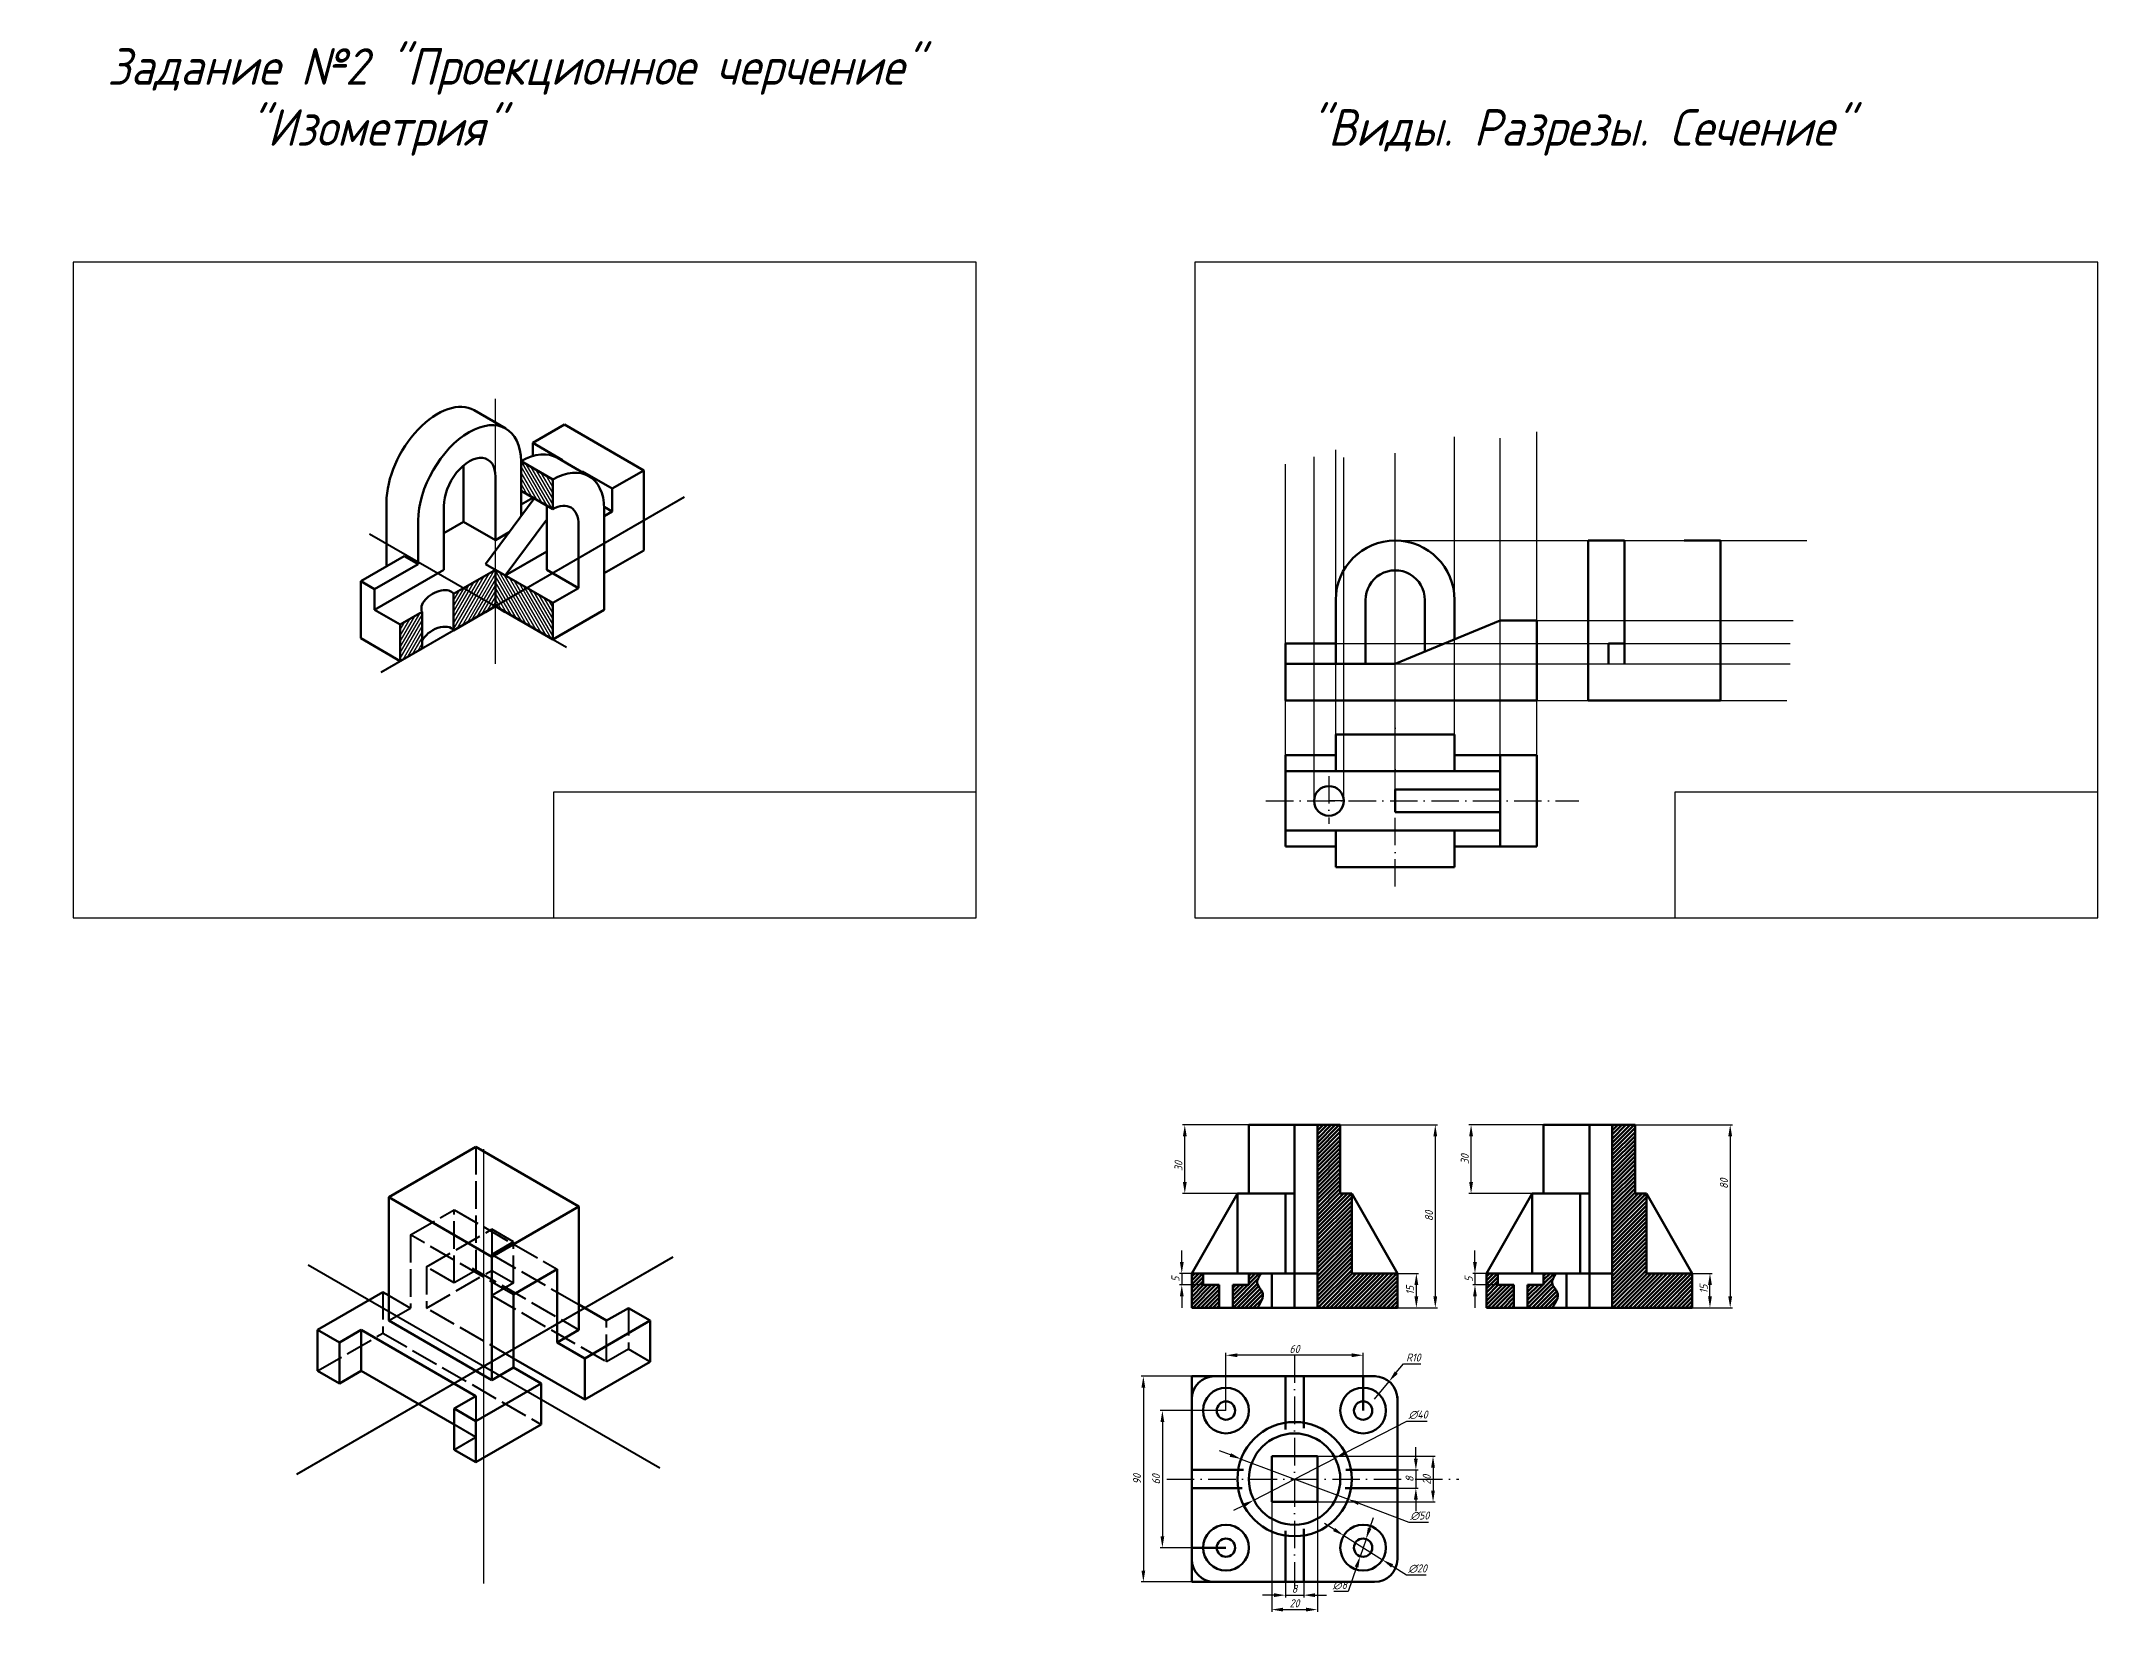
# Model space of a CAD drawing. Header units: millimetres. Extents: x 39 to 2522, y -272 to 427.
# Drawn here: x 1622 to 2522, y -260 to 427 of the extents above; entities that cross this region are included whole.
import ezdxf

# ---------------------------------------------------------------- set-up
doc = ezdxf.new("R2010")
doc.units = ezdxf.units.MM
doc.header["$MEASUREMENT"] = 0
doc.linetypes.add('ACAD_ISO02W100', pattern=[15, 12, -3])
doc.linetypes.add('ACAD_ISO10W100', pattern=[18, 12, -3, 0, -3])
for name, color, linetype, lineweight in [('аннотации', 1, 'Continuous', 40), ('Осевые', 4, 'ACAD_ISO10W100', 30), ('основной', 7, 'Continuous', 90), ('Основные', 7, 'Continuous', 80), ('Тонкие', 1, 'Continuous', 30), ('штриховой', 3, 'ACAD_ISO02W100', 40)]:
    doc.layers.add(name, color=color, linetype=linetype, lineweight=lineweight)
doc.styles.add('GOST', font='isocpeur.ttf', dxfattribs={"width": 0.9, "oblique": 15})
doc.dimstyles.new('GOST', dxfattribs={"dimtxt": 3.5, "dimasz": 5, "dimexe": 1, "dimexo": 0, "dimgap": 1, "dimtad": 1, "dimtoh": 1, "dimdec": 0, "dimzin": 0, "dimdsep": 46, "dimtxsty": 'GOST', "dimcen": 0, "dimclrd": 256, "dimclre": 256, "dimclrt": 256, "dimadec": 0, "dimazin": 0, "dimtfac": 1, "dimtdec": 0, "dimtmove": 0, "dimatfit": 0, "dimfxl": 1, "dimtolj": 1, "dimtzin": 0, "dimlwd": -1, "dimlwe": -1, "dimarcsym": 0})

# ---------------------------------------------------------------- blocks, each defined once
blk = doc.blocks.new('*D48')
at = {"layer": 'Defpoints', "color": 0, "transparency": 16777216}
for p in [(2140.73, -147.65), (2140.73, -171.86), (2200.73, -171.86)]:
    blk.add_point(p, dxfattribs=at)
at = {"layer": 'Тонкие', "transparency": 16777216}
for p, q in [((2140.73, -171.86), (2140.73, -146.65)), ((2195.73, -147.65), (2145.73, -147.65)), ((2200.73, -171.86), (2200.73, -146.65))]:
    blk.add_line(p, q, dxfattribs=at)
for points in [[(2145.73, -146.82), (2145.73, -148.49), (2140.73, -147.65)], [(2195.73, -146.82), (2195.73, -148.49), (2200.73, -147.65)]]:
    blk.add_solid(points, dxfattribs=at)
at = {"layer": 'Тонкие', "transparency": 16777216, "insert": (2170.73, -144.9), "char_height": 3.5, "attachment_point": 5, "style": 'GOST'}
blk.add_mtext('\\A1;60', dxfattribs=at)
blk = doc.blocks.new('*D49')
at = {"layer": 'Defpoints', "color": 0, "transparency": 16777216}
for p in [(2140.73, -171.86), (2112.92, -231.86), (2140.73, -231.86)]:
    blk.add_point(p, dxfattribs=at)
at = {"layer": 'Тонкие', "transparency": 16777216}
for p, q in [((2140.73, -171.86), (2111.92, -171.86)), ((2112.92, -176.86), (2112.92, -226.86)), ((2140.73, -231.86), (2111.92, -231.86))]:
    blk.add_line(p, q, dxfattribs=at)
for points in [[(2112.09, -176.86), (2113.76, -176.86), (2112.92, -171.86)], [(2112.09, -226.86), (2113.76, -226.86), (2112.92, -231.86)]]:
    blk.add_solid(points, dxfattribs=at)
at = {"layer": 'Тонкие', "transparency": 16777216, "insert": (2110.17, -201.95), "char_height": 3.5, "attachment_point": 5, "rotation": 90, "style": 'GOST'}
blk.add_mtext('\\A1;60', dxfattribs=at)
blk = doc.blocks.new('*D50')
at = {"layer": 'Defpoints', "color": 0, "transparency": 16777216}
for p in [(2166.73, -246.86), (2174.73, -246.86), (2174.73, -252.64)]:
    blk.add_point(p, dxfattribs=at)
at = {"layer": 'Тонкие', "transparency": 16777216}
for p, q in [((2166.73, -246.86), (2166.73, -253.64)), ((2174.73, -246.86), (2174.73, -253.64)), ((2161.73, -252.64), (2156.73, -252.64)), ((2166.73, -252.64), (2174.73, -252.64)), ((2179.73, -252.64), (2184.73, -252.64))]:
    blk.add_line(p, q, dxfattribs=at)
for points in [[(2161.73, -251.8), (2161.73, -253.47), (2166.73, -252.64)], [(2179.73, -251.8), (2179.73, -253.47), (2174.73, -252.64)]]:
    blk.add_solid(points, dxfattribs=at)
at = {"layer": 'Тонкие', "transparency": 16777216, "insert": (2170.73, -249.89), "char_height": 3.5, "attachment_point": 5, "style": 'GOST'}
blk.add_mtext('\\A1;8', dxfattribs=at)
blk = doc.blocks.new('*D51')
at = {"layer": 'Defpoints', "color": 0, "transparency": 16777216}
for p in [(2160.73, -211.86), (2180.73, -211.86), (2180.73, -258.96)]:
    blk.add_point(p, dxfattribs=at)
at = {"layer": 'Тонкие', "transparency": 16777216}
for p, q in [((2160.73, -211.86), (2160.73, -259.96)), ((2180.73, -211.86), (2180.73, -259.96)), ((2165.73, -258.96), (2175.73, -258.96))]:
    blk.add_line(p, q, dxfattribs=at)
for points in [[(2165.73, -258.12), (2165.73, -259.79), (2160.73, -258.96)], [(2175.73, -258.12), (2175.73, -259.79), (2180.73, -258.96)]]:
    blk.add_solid(points, dxfattribs=at)
at = {"layer": 'Тонкие', "transparency": 16777216, "insert": (2170.72, -256.21), "char_height": 3.5, "attachment_point": 5, "style": 'GOST'}
blk.add_mtext('\\A1;20', dxfattribs=at)
blk = doc.blocks.new('*D52')
at = {"layer": 'Defpoints', "color": 0, "transparency": 16777216}
for p in [(2202.01, -228.07), (2199.45, -235.65)]:
    blk.add_point(p, dxfattribs=at)
at = {"layer": 'Тонкие', "transparency": 16777216}
for p, q in [((2203.61, -223.33), (2205.21, -218.59)), ((2202.01, -228.07), (2199.45, -235.65)), ((2197.84, -240.38), (2194.25, -251.02)), ((2194.25, -251.02), (2187.9, -251.02))]:
    blk.add_line(p, q, dxfattribs=at)
for points in [[(2202.82, -223.06), (2204.4, -223.6), (2202.01, -228.07)], [(2197.05, -240.12), (2198.63, -240.65), (2199.45, -235.65)]]:
    blk.add_solid(points, dxfattribs=at)
at = {"layer": 'Тонкие', "transparency": 16777216, "insert": (2190.58, -248.27), "char_height": 3.5, "attachment_point": 5, "style": 'GOST'}
blk.add_mtext('\\A1;∅8', dxfattribs=at)
blk = doc.blocks.new('*D53')
at = {"layer": 'Defpoints', "color": 0, "transparency": 16777216}
for p in [(2125.73, -156.86), (2104.6, -246.86), (2125.73, -246.86)]:
    blk.add_point(p, dxfattribs=at)
at = {"layer": 'Тонкие', "transparency": 16777216}
for p, q in [((2125.73, -156.86), (2103.6, -156.86)), ((2104.6, -161.86), (2104.6, -241.86)), ((2125.73, -246.86), (2103.6, -246.86))]:
    blk.add_line(p, q, dxfattribs=at)
for points in [[(2103.76, -161.86), (2105.43, -161.86), (2104.6, -156.86)], [(2103.76, -241.86), (2105.43, -241.86), (2104.6, -246.86)]]:
    blk.add_solid(points, dxfattribs=at)
at = {"layer": 'Тонкие', "transparency": 16777216, "insert": (2101.85, -201.86), "char_height": 3.5, "attachment_point": 5, "rotation": 90, "style": 'GOST'}
blk.add_mtext('\\A1;90', dxfattribs=at)
blk = doc.blocks.new('*D54')
at = {"layer": 'Defpoints', "color": 0, "transparency": 16777216}
for p in [(2212.07, -159.13), (2205.73, -166.86)]:
    blk.add_point(p, dxfattribs=at)
at = {"layer": 'Тонкие', "transparency": 16777216}
for p, q in [((2215.25, -155.26), (2218.42, -151.4)), ((2218.42, -151.4), (2226.03, -151.4)), ((2205.73, -166.86), (2212.07, -159.13))]:
    blk.add_line(p, q, dxfattribs=at)
blk.add_solid([(2214.6, -154.74), (2215.89, -155.79), (2212.07, -159.13)], dxfattribs=at)
at = {"layer": 'Тонкие', "transparency": 16777216, "insert": (2222.72, -148.65), "char_height": 3.5, "attachment_point": 5, "style": 'GOST'}
blk.add_mtext('\\A1;R10', dxfattribs=at)
blk = doc.blocks.new('*D55')
at = {"layer": 'Defpoints', "color": 0, "transparency": 16777216}
for p in [(2188.49, -192.67), (2152.96, -211.04)]:
    blk.add_point(p, dxfattribs=at)
at = {"layer": 'Тонкие', "transparency": 16777216}
for p, q in [((2192.94, -190.38), (2219.84, -176.47)), ((2219.84, -176.47), (2228.71, -176.47)), ((2152.96, -211.04), (2188.49, -192.67)), ((2148.52, -213.33), (2144.07, -215.63))]:
    blk.add_line(p, q, dxfattribs=at)
for points in [[(2192.55, -189.64), (2193.32, -191.12), (2188.49, -192.67)], [(2148.13, -212.59), (2148.9, -214.07), (2152.96, -211.04)]]:
    blk.add_solid(points, dxfattribs=at)
at = {"layer": 'Тонкие', "transparency": 16777216, "insert": (2224.78, -173.72), "char_height": 3.5, "attachment_point": 5, "style": 'GOST'}
blk.add_mtext('\\A1;∅40', dxfattribs=at)
blk = doc.blocks.new('*D56')
at = {"layer": 'Defpoints', "color": 0, "transparency": 16777216}
for p in [(2147.33, -193.06), (2194.13, -210.66)]:
    blk.add_point(p, dxfattribs=at)
at = {"layer": 'Тонкие', "transparency": 16777216}
for p, q in [((2142.65, -191.29), (2137.97, -189.53)), ((2147.33, -193.06), (2194.13, -210.66)), ((2198.81, -212.42), (2220.75, -220.67)), ((2220.75, -220.67), (2229.3, -220.67))]:
    blk.add_line(p, q, dxfattribs=at)
for points in [[(2142.94, -190.51), (2142.35, -192.07), (2147.33, -193.06)], [(2199.1, -211.64), (2198.51, -213.2), (2194.13, -210.66)]]:
    blk.add_solid(points, dxfattribs=at)
at = {"layer": 'Тонкие', "transparency": 16777216, "insert": (2225.53, -217.92), "char_height": 3.5, "attachment_point": 5, "style": 'GOST'}
blk.add_mtext('\\A1;∅50', dxfattribs=at)
blk = doc.blocks.new('*D58')
at = {"layer": 'Defpoints', "color": 0, "transparency": 16777216}
for p in [(2215.73, -197.86), (2215.73, -205.86), (2223.81, -205.86)]:
    blk.add_point(p, dxfattribs=at)
at = {"layer": 'Тонкие', "transparency": 16777216}
for p, q in [((2223.81, -192.86), (2223.81, -187.86)), ((2215.73, -197.86), (2224.81, -197.86)), ((2223.81, -197.86), (2223.81, -205.86)), ((2215.73, -205.86), (2224.81, -205.86)), ((2223.81, -210.86), (2223.81, -215.86))]:
    blk.add_line(p, q, dxfattribs=at)
for points in [[(2222.97, -192.86), (2224.64, -192.86), (2223.81, -197.86)], [(2222.97, -210.86), (2224.64, -210.86), (2223.81, -205.86)]]:
    blk.add_solid(points, dxfattribs=at)
at = {"layer": 'Тонкие', "transparency": 16777216, "insert": (2221.06, -201.86), "char_height": 3.5, "attachment_point": 5, "rotation": 90, "style": 'GOST'}
blk.add_mtext('\\A1;8', dxfattribs=at)
blk = doc.blocks.new('*D59')
at = {"layer": 'Defpoints', "color": 0, "transparency": 16777216}
for p in [(2180.73, -191.86), (2180.73, -211.86), (2231.32, -211.86)]:
    blk.add_point(p, dxfattribs=at)
at = {"layer": 'Тонкие', "transparency": 16777216}
for p, q in [((2180.73, -191.86), (2232.32, -191.86)), ((2231.32, -196.86), (2231.32, -206.86)), ((2180.73, -211.86), (2232.32, -211.86))]:
    blk.add_line(p, q, dxfattribs=at)
for points in [[(2230.48, -196.86), (2232.15, -196.86), (2231.32, -191.86)], [(2230.48, -206.86), (2232.15, -206.86), (2231.32, -211.86)]]:
    blk.add_solid(points, dxfattribs=at)
at = {"layer": 'Тонкие', "transparency": 16777216, "insert": (2228.57, -202.14), "char_height": 3.5, "attachment_point": 5, "rotation": 90, "style": 'GOST'}
blk.add_mtext('\\A1;20', dxfattribs=at)
blk = doc.blocks.new('*D60')
at = {"layer": 'Defpoints', "color": 0, "transparency": 16777216}
for p in [(2192.25, -226.55), (2209.2, -237.16)]:
    blk.add_point(p, dxfattribs=at)
at = {"layer": 'Тонкие', "transparency": 16777216}
for p, q in [((2188.01, -223.9), (2183.77, -221.25)), ((2192.25, -226.55), (2209.2, -237.16)), ((2213.44, -239.81), (2219.78, -243.78)), ((2219.78, -243.78), (2228.34, -243.78))]:
    blk.add_line(p, q, dxfattribs=at)
for points in [[(2188.45, -223.19), (2187.57, -224.6), (2192.25, -226.55)], [(2213.88, -239.11), (2213, -240.52), (2209.2, -237.16)]]:
    blk.add_solid(points, dxfattribs=at)
at = {"layer": 'Тонкие', "transparency": 16777216, "insert": (2224.56, -241.03), "char_height": 3.5, "attachment_point": 5, "style": 'GOST'}
blk.add_mtext('\\A1;∅20', dxfattribs=at)
blk = doc.blocks.new('*D61')
at = {"layer": 'Defpoints', "color": 0, "transparency": 16777216}
for p in [(2215.73, -111.86), (2224.03, -111.86), (2215.73, -126.86)]:
    blk.add_point(p, dxfattribs=at)
at = {"layer": 'Тонкие', "transparency": 16777216}
for p, q in [((2215.73, -111.86), (2225.03, -111.86)), ((2224.03, -121.86), (2224.03, -116.86)), ((2215.73, -126.86), (2225.03, -126.86))]:
    blk.add_line(p, q, dxfattribs=at)
for points in [[(2223.19, -116.86), (2224.86, -116.86), (2224.03, -111.86)], [(2223.19, -121.86), (2224.86, -121.86), (2224.03, -126.86)]]:
    blk.add_solid(points, dxfattribs=at)
at = {"layer": 'Тонкие', "transparency": 16777216, "insert": (2221.28, -119.23), "char_height": 3.5, "attachment_point": 5, "rotation": 90, "style": 'GOST'}
blk.add_mtext('\\A1;15', dxfattribs=at)
blk = doc.blocks.new('*D62')
at = {"layer": 'Defpoints', "color": 0, "transparency": 16777216}
for p in [(2170.73, -46.86), (2170.73, -126.86), (2232.31, -126.86)]:
    blk.add_point(p, dxfattribs=at)
at = {"layer": 'Тонкие', "transparency": 16777216}
for p, q in [((2170.73, -46.86), (2233.31, -46.86)), ((2232.31, -51.86), (2232.31, -121.86)), ((2170.73, -126.86), (2233.31, -126.86))]:
    blk.add_line(p, q, dxfattribs=at)
for points in [[(2231.48, -51.86), (2233.14, -51.86), (2232.31, -46.86)], [(2231.48, -121.86), (2233.14, -121.86), (2232.31, -126.86)]]:
    blk.add_solid(points, dxfattribs=at)
at = {"layer": 'Тонкие', "transparency": 16777216, "insert": (2229.56, -86.68), "char_height": 3.5, "attachment_point": 5, "rotation": 90, "style": 'GOST'}
blk.add_mtext('\\A1;80', dxfattribs=at)
blk = doc.blocks.new('*D63')
at = {"layer": 'Defpoints', "color": 0, "transparency": 16777216}
for p in [(2121.4, -116.86), (2130.73, -111.86), (2130.73, -116.86)]:
    blk.add_point(p, dxfattribs=at)
at = {"layer": 'Тонкие', "transparency": 16777216}
for p, q in [((2121.4, -106.86), (2121.4, -101.86)), ((2130.73, -111.86), (2120.4, -111.86)), ((2130.73, -116.86), (2120.4, -116.86)), ((2121.4, -111.86), (2121.4, -116.86)), ((2121.4, -121.86), (2121.4, -126.86))]:
    blk.add_line(p, q, dxfattribs=at)
for points in [[(2120.57, -106.86), (2122.24, -106.86), (2121.4, -111.86)], [(2120.57, -121.86), (2122.24, -121.86), (2121.4, -116.86)]]:
    blk.add_solid(points, dxfattribs=at)
at = {"layer": 'Тонкие', "transparency": 16777216, "insert": (2118.65, -114.36), "char_height": 3.5, "attachment_point": 5, "rotation": 90, "style": 'GOST'}
blk.add_mtext('\\A1;5', dxfattribs=at)
blk = doc.blocks.new('*D64')
at = {"layer": 'Defpoints', "color": 0, "transparency": 16777216}
for p in [(2122.72, -46.86), (2150.73, -46.86), (2150.73, -76.86)]:
    blk.add_point(p, dxfattribs=at)
at = {"layer": 'Тонкие', "transparency": 16777216}
for p, q in [((2150.73, -46.86), (2121.72, -46.86)), ((2122.72, -71.86), (2122.72, -51.86)), ((2150.73, -76.86), (2121.72, -76.86))]:
    blk.add_line(p, q, dxfattribs=at)
for points in [[(2121.89, -51.86), (2123.56, -51.86), (2122.72, -46.86)], [(2121.89, -71.86), (2123.56, -71.86), (2122.72, -76.86)]]:
    blk.add_solid(points, dxfattribs=at)
at = {"layer": 'Тонкие', "transparency": 16777216, "insert": (2119.97, -64.86), "char_height": 3.5, "attachment_point": 5, "rotation": 90, "style": 'GOST'}
blk.add_mtext('\\A1;30', dxfattribs=at)
blk = doc.blocks.new('*D65')
at = {"layer": 'Defpoints', "color": 0, "transparency": 16777216}
for p in [(2249.66, -116.86), (2259.71, -111.86), (2259.71, -116.86)]:
    blk.add_point(p, dxfattribs=at)
at = {"layer": 'Тонкие', "transparency": 16777216}
for p, q in [((2249.66, -106.86), (2249.66, -101.86)), ((2259.71, -111.86), (2248.66, -111.86)), ((2259.71, -116.86), (2248.66, -116.86)), ((2249.66, -111.86), (2249.66, -116.86)), ((2249.66, -121.86), (2249.66, -126.86))]:
    blk.add_line(p, q, dxfattribs=at)
for points in [[(2248.82, -106.86), (2250.49, -106.86), (2249.66, -111.86)], [(2248.82, -121.86), (2250.49, -121.86), (2249.66, -116.86)]]:
    blk.add_solid(points, dxfattribs=at)
at = {"layer": 'Тонкие', "transparency": 16777216, "insert": (2246.91, -114.36), "char_height": 3.5, "attachment_point": 5, "rotation": 90, "style": 'GOST'}
blk.add_mtext('\\A1;5', dxfattribs=at)
blk = doc.blocks.new('*D66')
at = {"layer": 'Defpoints', "color": 0, "transparency": 16777216}
for p in [(2344.71, -111.86), (2352.47, -111.86), (2344.71, -126.86)]:
    blk.add_point(p, dxfattribs=at)
at = {"layer": 'Тонкие', "transparency": 16777216}
for p, q in [((2344.71, -111.86), (2353.47, -111.86)), ((2352.47, -121.86), (2352.47, -116.86)), ((2344.71, -126.86), (2353.47, -126.86))]:
    blk.add_line(p, q, dxfattribs=at)
for points in [[(2351.63, -116.86), (2353.3, -116.86), (2352.47, -111.86)], [(2351.63, -121.86), (2353.3, -121.86), (2352.47, -126.86)]]:
    blk.add_solid(points, dxfattribs=at)
at = {"layer": 'Тонкие', "transparency": 16777216, "insert": (2349.72, -118.67), "char_height": 3.5, "attachment_point": 5, "rotation": 90, "style": 'GOST'}
blk.add_mtext('\\A1;15', dxfattribs=at)
blk = doc.blocks.new('*D67')
at = {"layer": 'Defpoints', "color": 0, "transparency": 16777216}
for p in [(2299.71, -46.86), (2299.71, -126.86), (2361.32, -126.86)]:
    blk.add_point(p, dxfattribs=at)
at = {"layer": 'Тонкие', "transparency": 16777216}
for p, q in [((2299.71, -46.86), (2362.32, -46.86)), ((2361.32, -51.86), (2361.32, -121.86)), ((2299.71, -126.86), (2362.32, -126.86))]:
    blk.add_line(p, q, dxfattribs=at)
for points in [[(2360.48, -51.86), (2362.15, -51.86), (2361.32, -46.86)], [(2360.48, -121.86), (2362.15, -121.86), (2361.32, -126.86)]]:
    blk.add_solid(points, dxfattribs=at)
at = {"layer": 'Тонкие', "transparency": 16777216, "insert": (2358.57, -72.57), "char_height": 3.5, "attachment_point": 5, "rotation": 90, "style": 'GOST'}
blk.add_mtext('\\A1;80', dxfattribs=at)
blk = doc.blocks.new('*D68')
at = {"layer": 'Defpoints', "color": 0, "transparency": 16777216}
for p in [(2247.96, -46.86), (2279.71, -46.86), (2279.71, -76.86)]:
    blk.add_point(p, dxfattribs=at)
at = {"layer": 'Тонкие', "transparency": 16777216}
for p, q in [((2279.71, -46.86), (2246.96, -46.86)), ((2247.96, -71.86), (2247.96, -51.86)), ((2279.71, -76.86), (2246.96, -76.86))]:
    blk.add_line(p, q, dxfattribs=at)
for points in [[(2247.13, -51.86), (2248.8, -51.86), (2247.96, -46.86)], [(2247.13, -71.86), (2248.8, -71.86), (2247.96, -76.86)]]:
    blk.add_solid(points, dxfattribs=at)
at = {"layer": 'Тонкие', "transparency": 16777216, "insert": (2245.21, -61.84), "char_height": 3.5, "attachment_point": 5, "rotation": 90, "style": 'GOST'}
blk.add_mtext('\\A1;30', dxfattribs=at)

msp = doc.modelspace()

# ---------------------------------------------------------------- hatches: boundary and pattern name
at = {"layer": 'Основные', "transparency": 33554687}
h = msp.add_hatch(dxfattribs=at)
h.set_pattern_fill('ANSI31', color=256, scale=10)
h.set_pattern_definition([(45, (0, 15), (-0.8838835, 0.8838835), [])])
h.paths.add_polyline_path([(2180.73, -111.86), (2180.73, -126.86), (2215.73, -126.86), (2215.73, -111.86), (2195.73, -111.86), (2195.73, -76.86), (2190.73, -76.86), (2190.73, -46.86), (2180.73, -46.86)])
edge = h.paths.add_edge_path()
edge.add_line((2143.73, -126.86), (2154.49, -126.86))
edge.add_spline(control_points=[(2154.49, -126.86), (2155.99, -124.56), (2158.48, -120.73), (2153.2, -116.19), (2155.16, -113.28), (2156.12, -111.86)], knot_values=[0, 0, 0, 0, 7.050853, 11.742992, 16.276265, 16.276265, 16.276265, 16.276265], degree=3, periodic=0)
edge.add_line((2156.12, -111.86), (2150.73, -111.86))
edge.add_line((2150.73, -111.86), (2150.73, -116.86))
edge.add_line((2150.73, -116.86), (2143.73, -116.86))
edge.add_line((2143.73, -116.86), (2143.73, -126.86))
h.paths.add_polyline_path([(2137.73, -116.86), (2130.73, -116.86), (2130.73, -111.86), (2125.73, -111.86), (2125.73, -126.86), (2137.73, -126.86)])
h = msp.add_hatch(dxfattribs=at)
h.set_pattern_fill('ANSI31', color=256, scale=10)
h.set_pattern_definition([(45, (128.9872, 15), (-0.8838835, 0.8838835), [])])
h.paths.add_polyline_path([(2309.71, -111.86), (2309.71, -126.86), (2344.71, -126.86), (2344.71, -111.86), (2324.71, -111.86), (2324.71, -76.86), (2319.71, -76.86), (2319.71, -46.86), (2309.71, -46.86)])
edge = h.paths.add_edge_path()
edge.add_line((2272.71, -126.86), (2283.48, -126.86))
edge.add_spline(control_points=[(2283.48, -126.86), (2284.97, -124.56), (2287.46, -120.73), (2282.18, -116.19), (2284.14, -113.28), (2285.11, -111.86)], knot_values=[0, 0, 0, 0, 7.050853, 11.742992, 16.276265, 16.276265, 16.276265, 16.276265], degree=3, periodic=0)
edge.add_line((2285.11, -111.86), (2279.71, -111.86))
edge.add_line((2279.71, -111.86), (2279.71, -116.86))
edge.add_line((2279.71, -116.86), (2272.71, -116.86))
edge.add_line((2272.71, -116.86), (2272.71, -126.86))
h.paths.add_polyline_path([(2266.71, -116.86), (2259.71, -116.86), (2259.71, -111.86), (2254.71, -111.86), (2254.71, -126.86), (2266.71, -126.86)])
at = {"layer": 'Тонкие', "transparency": 33554687}
h = msp.add_hatch(dxfattribs=at)
h.set_pattern_fill('ANSI31', color=256, scale=10, angle=75)
h.paths.add_polyline_path([(1846.22, 181.61), (1834.97, 188.11), (1821.11, 180.11), (1825.44, 177.61), (1832.37, 173.61), (1846.22, 165.61)])
h.paths.add_polyline_path([(1834.97, 188.11), (1821.11, 196.11), (1821.11, 180.11)])
h.paths.add_polyline_path([(1846.22, 235.61), (1832.37, 243.61), (1832.37, 230.61), (1846.22, 222.61)])
h = msp.add_hatch(dxfattribs=at)
h.set_pattern_fill('ANSI31', color=256, scale=10, angle=15)
h.paths.add_polyline_path([(1807.25, 188.11), (1802.86, 185.57), (1802.86, 169.57), (1821.11, 180.11)])
h.paths.add_polyline_path([(1821.11, 196.11), (1807.25, 188.11), (1821.11, 180.11), (1821.11, 185.11)])
h.paths.add_polyline_path([(1789.13, 177.64), (1779.54, 172.11), (1779.54, 156.11), (1789.13, 161.64)])

# ---------------------------------------------------------------- linework, layer by layer
at = {"layer": 'Defpoints'}
for p, q in [((1636.48, 330.76), (1636.48, 43.76)), ((2031.48, 330.76), (1636.48, 330.76)), ((2031.48, 43.76), (2031.48, 330.76)), ((2127.16, 330.76), (2127.16, 43.76)), ((2522.16, 330.76), (2127.16, 330.76)), ((2522.16, 43.76), (2522.16, 330.76)), ((2031.48, 98.76), (1846.48, 98.76)), ((1846.48, 98.76), (1846.48, 43.76)), ((2522.16, 98.76), (2337.16, 98.76)), ((2337.16, 98.76), (2337.16, 43.76)), ((1636.48, 43.76), (2031.48, 43.76)), ((2127.16, 43.76), (2522.16, 43.76))]:
    msp.add_line(p, q, dxfattribs=at)
at = {"layer": 'аннотации'}
for p, q in [((1903.78, 227.84), (1770.95, 151.14)), ((1766.08, 211.88), (1852.17, 162.17)), ((1898.77, -104.78), (1734.05, -199.88)), ((1739.17, -108.1), (1893.03, -196.93))]:
    msp.add_line(p, q, dxfattribs=at)
at = {"layer": 'Осевые'}
for p, q in [((2214.76, 57.43), (2214.76, 132.49)), ((2166.76, 107.96), (2166.76, 94.96)), ((2185.76, 105.85), (2185.76, 84.86)), ((2158.21, 94.96), (2295.08, 94.96)), ((2192.26, 94.96), (2185.76, 94.96)), ((2214.76, 94.96), (2214.76, 94.96)), ((2214.76, 94.96), (2214.76, 94.96)), ((2214.76, 94.96), (2214.76, 94.96)), ((2170.73, -147.65), (2170.73, -249.61)), ((2114.88, -201.86), (2242.58, -201.86))]:
    msp.add_line(p, q, dxfattribs=at)
at = {"layer": 'основной'}
for p, q in [((1825.71, 257.89), (1811.85, 265.89)), ((1837.56, 251.61), (1851.42, 259.61)), ((1886.06, 239.61), (1851.42, 259.61)), ((1832.37, 230.61), (1832.37, 243.61)), ((1846.22, 235.61), (1832.37, 243.61)), ((1832.37, 243.61), (1832.37, 219.61)), ((1837.56, 251.61), (1837.56, 245.86)), ((1837.56, 251.61), (1850.55, 244.11)), ((1862.08, 237.08), (1848.23, 245.08)), ((1850.36, 243.85), (1850.55, 244.11)), ((1807.25, 217.11), (1807.25, 241.78)), ((1821.11, 209.11), (1821.11, 237.11)), ((1846.22, 222.61), (1846.22, 235.61)), ((1859.02, 238.85), (1859.21, 239.11)), ((1872.2, 231.61), (1859.21, 239.11)), ((1886.06, 239.61), (1872.2, 231.61)), ((1886.06, 204.61), (1886.06, 239.61)), ((1773.48, 197.61), (1773.48, 225.61)), ((1816.78, 198.61), (1838.08, 227.31)), ((1846.22, 222.61), (1832.37, 230.61)), ((1832.37, 224.61), (1837.56, 227.61)), ((1872.2, 231.61), (1872.2, 221.61)), ((1787.33, 198.61), (1787.33, 217.61)), ((1798.59, 196.11), (1798.59, 224.11)), ((1807.25, 217.11), (1798.59, 212.11)), ((1821.11, 209.11), (1807.25, 217.11)), ((1825.44, 193.61), (1843.63, 218.11)), ((1843.63, 196.11), (1843.63, 224.11)), ((1857.48, 188.11), (1857.48, 216.11)), ((1872.2, 221.61), (1868.72, 223.62)), ((1868.74, 178.61), (1868.74, 223.21)), ((1872.2, 221.61), (1868.74, 219.61)), ((1821.11, 209.11), (1827.17, 212.61)), ((1762.22, 191.11), (1781.27, 202.11)), ((1768.28, 187.61), (1787.33, 198.61)), ((1787.33, 198.61), (1781.27, 202.11)), ((1825.44, 193.61), (1816.78, 198.61)), ((1825.44, 193.61), (1843.63, 204.11)), ((1868.74, 194.61), (1886.06, 204.61)), ((1762.22, 166.11), (1762.22, 191.11)), ((1768.28, 187.61), (1762.22, 191.11)), ((1768.28, 178.61), (1798.59, 196.11)), ((1802.86, 185.57), (1821.11, 196.11)), ((1821.11, 196.11), (1846.22, 181.61)), ((1821.11, 180.11), (1821.11, 196.11)), ((1857.48, 188.11), (1843.63, 196.11)), ((1768.28, 178.61), (1768.28, 187.61)), ((1802.86, 185.57), (1802.86, 169.57)), ((1821.11, 180.11), (1802.86, 169.57)), ((1821.11, 180.11), (1816.78, 177.61)), ((1821.11, 180.11), (1821.11, 185.11)), ((1821.11, 180.11), (1846.22, 165.61)), ((1821.11, 180.11), (1832.37, 173.61)), ((1821.11, 180.11), (1825.44, 177.61)), ((1846.22, 181.61), (1857.48, 188.11)), ((1846.22, 181.61), (1846.22, 165.61)), ((1779.54, 172.11), (1768.28, 178.61)), ((1779.54, 172.11), (1789.13, 177.64)), ((1779.54, 156.11), (1779.54, 172.11)), ((1789.13, 177.64), (1789.13, 161.64)), ((1846.22, 165.61), (1868.74, 178.61)), ((1779.54, 156.11), (1762.22, 166.11)), ((1789.13, 161.64), (1779.54, 156.11)), ((2188.76, 114.96), (2188.76, 123.96)), ((2188.76, 123.96), (2240.76, 123.96)), ((2240.76, 123.96), (2240.76, 114.96)), ((2166.76, 114.96), (2188.76, 114.96)), ((2166.76, 114.96), (2188.76, 114.96)), ((2166.76, 114.96), (2166.76, 107.96)), ((2188.76, 114.96), (2188.76, 107.96)), ((2240.76, 114.96), (2240.76, 107.96)), ((2240.76, 114.96), (2276.76, 114.96)), ((2276.76, 114.96), (2260.76, 114.96)), ((2260.76, 114.96), (2260.76, 94.96)), ((2276.76, 114.96), (2276.76, 94.96)), ((2166.76, 107.96), (2260.76, 107.96)), ((2166.76, 107.96), (2166.76, 94.96)), ((2260.76, 99.96), (2214.76, 99.96)), ((2214.76, 99.96), (2214.76, 94.96)), ((2260.76, 94.96), (2260.76, 99.96)), ((2166.76, 81.96), (2166.76, 94.96)), ((2214.76, 89.96), (2214.76, 94.96)), ((2260.76, 74.96), (2260.76, 94.96)), ((2276.76, 74.96), (2276.76, 94.96)), ((2166.76, 74.96), (2166.76, 81.96)), ((2166.76, 81.96), (2260.76, 81.96)), ((2188.76, 74.96), (2188.76, 81.96)), ((2260.76, 89.96), (2214.76, 89.96)), ((2240.76, 74.96), (2240.76, 81.96)), ((2166.76, 74.96), (2188.76, 74.96)), ((2188.76, 74.96), (2188.76, 65.96)), ((2240.76, 74.96), (2276.76, 74.96)), ((2240.76, 65.96), (2240.76, 74.96)), ((2188.76, 65.96), (2240.76, 65.96)), ((1812.63, -56.51), (1774.53, -78.51)), ((1857.67, -82.51), (1812.63, -56.51)), ((1774.53, -78.51), (1819.56, -104.51)), ((1774.53, -78.51), (1774.53, -132.51)), ((1819.56, -104.51), (1857.67, -82.51)), ((1857.67, -136.51), (1857.67, -82.51)), ((1819.56, -104.51), (1819.56, -158.51)), ((1848.14, -110.01), (1829.09, -121.01)), ((1848.14, -110.01), (1848.14, -142.01)), ((1743.35, -136.51), (1771.93, -120.01)), ((1771.93, -120.01), (1774.53, -121.51)), ((1829.09, -121.01), (1829.09, -153.01)), ((1857.67, -125.51), (1869.79, -132.51)), ((1819.56, -158.51), (1774.53, -132.51)), ((1888.84, -132.51), (1860.26, -149.01)), ((1869.79, -132.51), (1879.32, -127.01)), ((1888.84, -150.51), (1888.84, -132.51)), ((1752.88, -142.01), (1743.35, -136.51)), ((1743.35, -136.51), (1743.35, -154.51)), ((1762.4, -136.51), (1752.88, -142.01)), ((1752.88, -142.01), (1752.88, -160.01)), ((1812.63, -165.51), (1762.4, -136.51)), ((1762.4, -136.51), (1762.4, -154.51)), ((1857.67, -136.51), (1848.14, -142.01)), ((1860.26, -149.01), (1848.14, -142.01)), ((1860.26, -149.01), (1848.14, -142.01)), ((1860.26, -167.01), (1829.09, -149.01)), ((1860.26, -149.01), (1860.26, -167.01)), ((1888.84, -150.51), (1860.26, -167.01)), ((1752.88, -160.01), (1743.35, -154.51)), ((1762.4, -154.51), (1752.88, -160.01)), ((1803.11, -178.01), (1762.4, -154.51)), ((1841.21, -160.01), (1812.63, -176.51)), ((1829.09, -153.01), (1819.56, -158.51)), ((1829.09, -153.01), (1841.21, -160.01)), ((1841.21, -160.01), (1841.21, -178.01)), ((1803.11, -171.01), (1812.63, -165.51)), ((1812.63, -176.51), (1803.11, -171.01)), ((1803.11, -171.01), (1803.11, -189.01)), ((1812.63, -176.51), (1812.63, -194.51)), ((1841.21, -178.01), (1812.63, -194.51)), ((1812.63, -194.51), (1803.11, -189.01))]:
    msp.add_line(p, q, dxfattribs=at)
msp.add_circle((2185.76, 94.96), 6.5, dxfattribs=at)
for centre, major_axis, ratio, start_param, end_param in [((1795.99, 238.42), (15.86, 27.47), 0.581967, 6.283185, 8.636094), ((1809.85, 230.42), (15.86, 27.47), 0.581967, 5.509079, 8.636094), ((1809.85, 230.61), (7.93, 13.74), 0.581967, 5.478531, 8.650671), ((1832.37, 217.61), (15.86, 27.47), 0.581967, 6.283185, 7.064601), ((1846.22, 209.61), (15.86, 27.47), 0.581967, 5.509079, 7.064601), ((1846.22, 209.61), (7.93, 13.74), 0.581967, 5.478531, 7.064687), ((1795.99, 181.61), (-6.91, -3.89), 0.581337, 3.16047, 6.302063), ((1795.99, 165.61), (-6.91, -3.89), 0.581337, 3.16047, 5.631901)]:
    msp.add_ellipse(centre, major_axis=major_axis, ratio=ratio, start_param=start_param, end_param=end_param, dxfattribs=at)
at = {"layer": 'Основные'}
for p, q in [((2299.14, 138.87), (2299.14, 208.87)), ((2299.14, 208.87), (2315.14, 208.87)), ((2315.14, 208.87), (2315.14, 154.87)), ((2357.14, 208.87), (2341.14, 208.87)), ((2357.14, 138.87), (2357.14, 208.87)), ((2188.76, 163.87), (2188.76, 182.87)), ((2201.76, 182.87), (2201.76, 154.87)), ((2227.76, 183.02), (2227.76, 160.24)), ((2240.76, 182.87), (2240.76, 165.61)), ((2214.76, 154.87), (2260.76, 173.87)), ((2276.76, 173.87), (2260.76, 173.87)), ((2276.76, 138.87), (2276.76, 173.87)), ((2166.76, 138.87), (2166.76, 163.87)), ((2166.76, 163.87), (2188.76, 163.87)), ((2188.76, 154.87), (2188.76, 163.87)), ((2315.14, 163.87), (2308.14, 163.87)), ((2308.14, 163.87), (2308.14, 154.87)), ((2166.76, 138.87), (2166.76, 154.87)), ((2166.76, 154.87), (2214.76, 154.87)), ((2166.76, 138.87), (2276.76, 138.87)), ((2299.14, 138.87), (2357.14, 138.87)), ((2150.73, -76.86), (2150.73, -46.86)), ((2150.73, -46.86), (2190.73, -46.86)), ((2150.73, -46.86), (2170.73, -46.86)), ((2170.73, -46.86), (2170.73, -126.86)), ((2170.73, -46.86), (2180.73, -46.86)), ((2180.73, -46.86), (2180.73, -111.86)), ((2190.73, -46.86), (2190.73, -76.86)), ((2279.71, -76.86), (2279.71, -46.86)), ((2279.71, -46.86), (2319.71, -46.86)), ((2279.71, -46.86), (2299.71, -46.86)), ((2299.71, -46.86), (2299.71, -126.86)), ((2299.71, -46.86), (2309.71, -46.86)), ((2309.71, -46.86), (2309.71, -111.86)), ((2319.71, -46.86), (2319.71, -76.86)), ((2145.73, -76.86), (2125.73, -111.86)), ((2145.73, -111.86), (2145.73, -76.86)), ((2145.73, -76.86), (2150.73, -76.86)), ((2150.73, -76.86), (2170.73, -76.86)), ((2166.73, -76.86), (2166.73, -111.86)), ((2190.73, -76.86), (2195.73, -76.86)), ((2195.73, -76.86), (2195.73, -111.86)), ((2195.73, -76.86), (2215.73, -111.86)), ((2274.71, -76.86), (2254.71, -111.86)), ((2274.71, -111.86), (2274.71, -76.86)), ((2274.71, -76.86), (2279.71, -76.86)), ((2279.71, -76.86), (2299.71, -76.86)), ((2295.71, -76.86), (2295.71, -111.86)), ((2319.71, -76.86), (2324.71, -76.86)), ((2324.71, -76.86), (2324.71, -111.86)), ((2324.71, -76.86), (2344.71, -111.86)), ((2125.73, -111.86), (2125.73, -126.86)), ((2180.73, -111.86), (2125.73, -111.86)), ((2125.73, -111.86), (2130.73, -111.86)), ((2125.73, -111.86), (2130.73, -111.86)), ((2130.73, -111.86), (2130.73, -116.86)), ((2130.73, -116.86), (2137.73, -116.86)), ((2137.73, -116.86), (2137.73, -126.86)), ((2150.73, -116.86), (2143.73, -116.86)), ((2143.73, -116.86), (2143.73, -126.86)), ((2150.73, -116.86), (2150.73, -111.86)), ((2160.73, -111.86), (2160.73, -126.86)), ((2180.73, -111.86), (2180.73, -126.86)), ((2215.73, -111.86), (2195.73, -111.86)), ((2215.73, -126.86), (2215.73, -111.86)), ((2309.71, -111.86), (2254.71, -111.86)), ((2254.71, -111.86), (2254.71, -126.86)), ((2254.71, -111.86), (2259.71, -111.86)), ((2254.71, -111.86), (2259.71, -111.86)), ((2259.71, -111.86), (2259.71, -116.86)), ((2259.71, -116.86), (2266.71, -116.86)), ((2266.71, -116.86), (2266.71, -126.86)), ((2279.71, -116.86), (2272.71, -116.86)), ((2272.71, -116.86), (2272.71, -126.86)), ((2279.71, -116.86), (2279.71, -111.86)), ((2289.71, -111.86), (2289.71, -126.86)), ((2309.71, -111.86), (2309.71, -126.86)), ((2344.71, -111.86), (2324.71, -111.86)), ((2344.71, -126.86), (2344.71, -111.86)), ((1888.84, -132.51), (1879.32, -127.01)), ((2125.73, -126.86), (2215.73, -126.86)), ((2254.71, -126.86), (2344.71, -126.86)), ((2125.73, -156.86), (2125.73, -246.86)), ((2206.16, -156.86), (2125.73, -156.86)), ((2125.73, -156.86), (2125.73, -166.86)), ((2125.73, -156.86), (2140.73, -156.86)), ((2125.73, -156.86), (2125.73, -171.86)), ((2135.73, -156.86), (2165.73, -156.86)), ((2170.73, -156.86), (2166.73, -156.86)), ((2166.73, -156.86), (2166.73, -180.08)), ((2170.73, -156.86), (2174.73, -156.86)), ((2174.73, -156.86), (2174.73, -179.61)), ((2200.73, -171.86), (2200.73, -156.86)), ((2215.73, -236.86), (2215.73, -165.67)), ((2215.73, -166.86), (2215.73, -171.86)), ((2215.73, -166.86), (2215.73, -171.86)), ((2148.39, -197.86), (2125.73, -197.86)), ((2180.73, -191.86), (2160.73, -191.86)), ((2160.73, -191.86), (2160.73, -211.86)), ((2180.73, -201.86), (2180.73, -191.86)), ((2215.73, -197.86), (2193.12, -197.86)), ((2215.73, -201.86), (2215.73, -197.86)), ((2147.88, -205.86), (2125.73, -205.86)), ((2180.73, -211.86), (2180.73, -201.86)), ((2215.73, -205.86), (2192.83, -205.86)), ((2215.73, -201.86), (2215.73, -205.86)), ((2160.73, -211.86), (2180.73, -211.86)), ((2166.73, -224.46), (2166.73, -246.86)), ((2174.73, -223.64), (2174.73, -246.86)), ((2125.73, -246.86), (2125.73, -231.86)), ((2125.73, -231.86), (2140.73, -231.86)), ((2125.73, -246.86), (2205.73, -246.86)), ((2125.73, -246.86), (2135.73, -246.86))]:
    msp.add_line(p, q, dxfattribs=at)
for centre, radius in [((2140.73, -171.86), 10), ((2200.73, -171.86), 10), ((2140.73, -171.86), 4), ((2200.73, -171.86), 4), ((2170.73, -201.86), 25), ((2170.73, -201.86), 20), ((2140.73, -231.86), 10), ((2200.73, -231.86), 10), ((2140.73, -231.86), 4), ((2200.73, -231.86), 4)]:
    msp.add_circle(centre, radius, dxfattribs=at)
for centre, radius, start, end in [((2214.76, 182.87), 26, 359.95732, 179.95732), ((2214.76, 182.85), 13, 0, 180.36725), ((2135.73, -166.86), 10, 90, 180), ((2205.73, -166.86), 10, 0, 90), ((2135.73, -236.86), 10, 180, 270), ((2205.73, -236.86), 10, 270, 0)]:
    msp.add_arc(centre, radius, start, end, dxfattribs=at)
for points in [[(2156.12, -111.86), (2154.42, -116.06), (2156.7, -120.16), (2154.49, -126.86)], [(2285.11, -111.86), (2283.41, -116.06), (2285.69, -120.16), (2283.48, -126.86)]]:
    msp.add_spline(points, degree=3, dxfattribs=at)
at = {"layer": 'Тонкие'}
for p, q in [((1821.11, 154.91), (1821.11, 270.85)), ((2240.76, 123.96), (2240.76, 254.32)), ((2260.76, 114.96), (2260.76, 253.72)), ((2276.76, 114.96), (2276.76, 256.43)), ((2179.26, 94.96), (2179.26, 245.58)), ((2188.76, 123.96), (2188.76, 248.6)), ((2192.26, 94.96), (2192.26, 245.28)), ((2214.76, 92.74), (2214.76, 247.09)), ((2166.76, 107.96), (2166.76, 242.27)), ((2214.76, 208.87), (2394.86, 208.87)), ((2276.76, 173.87), (2388.88, 173.87)), ((2188.76, 163.87), (2387.62, 163.87)), ((2214.76, 154.87), (2387.62, 154.87)), ((2276.76, 138.87), (2386.04, 138.87)), ((1816.1, -247.51), (1816.1, -57.51))]:
    msp.add_line(p, q, dxfattribs=at)
at = {"layer": 'штриховой'}
for p, q in [((1812.63, -56.51), (1812.63, -110.51)), ((1784.05, -95.01), (1803.11, -84.01)), ((1803.11, -116.01), (1803.11, -84.01)), ((1803.11, -84.01), (1848.14, -110.01)), ((1829.09, -121.01), (1784.05, -95.01)), ((1784.05, -95.01), (1784.05, -127.01)), ((1790.98, -109.01), (1819.56, -92.51)), ((1829.09, -98.01), (1819.56, -92.51)), ((1819.56, -92.51), (1819.56, -110.51)), ((1829.09, -98.01), (1819.56, -103.51)), ((1829.09, -116.01), (1829.09, -98.01)), ((1819.56, -103.51), (1848.14, -120.01)), ((1819.56, -121.51), (1819.56, -103.51)), ((1790.98, -109.01), (1790.98, -127.01)), ((1803.11, -116.01), (1790.98, -109.01)), ((1790.98, -127.01), (1819.56, -110.51)), ((1812.63, -110.51), (1803.11, -116.01)), ((1810.9, -109.51), (1857.67, -136.51)), ((1819.56, -110.51), (1829.09, -116.01)), ((1829.09, -116.01), (1819.56, -121.51)), ((1771.93, -120.01), (1771.93, -138.01)), ((1774.53, -121.51), (1784.05, -127.01)), ((1819.56, -121.51), (1869.79, -150.51)), ((1848.14, -120.01), (1857.67, -125.51)), ((1774.53, -132.51), (1784.05, -127.01)), ((1829.09, -149.01), (1790.98, -127.01)), ((1869.79, -150.51), (1869.79, -132.51)), ((1879.32, -127.01), (1879.32, -145.01)), ((1743.35, -154.51), (1771.93, -138.01)), ((1771.93, -138.01), (1841.21, -178.01)), ((1879.32, -145.01), (1869.79, -150.51)), ((1888.84, -150.51), (1879.32, -145.01)), ((1812.63, -165.51), (1812.63, -183.51)), ((1812.63, -183.51), (1803.11, -178.01)), ((1803.11, -189.01), (1812.63, -183.51))]:
    msp.add_line(p, q, dxfattribs=at)

# ---------------------------------------------------------------- texts
at = {"layer": 'Defpoints', "insert": (1137.18, 424.35), "char_height": 16, "width": 1384.9779, "attachment_point": 1, "style": 'GOST'}
msp.add_mtext('\\pxqc,t42;Задание №2 "Проекционное черчение"\\P\\pq*,t6,36,65;^I"Диметрия"^I"Изометрия"^I"Виды. Разрезы. Сечение"', dxfattribs=at)

# ---------------------------------------------------------------- dimensions: what is measured, and where the dimension line sits
at = {"layer": 'Тонкие'}
for base, p1, p2, picture, middle in [((2122.72, -46.86), (2150.73, -76.86), (2150.73, -46.86), '*D64', (2122.72, -64.86)), ((2232.31, -126.86), (2170.73, -46.86), (2170.73, -126.86), '*D62', (2232.31, -86.68)), ((2247.96, -46.86), (2279.71, -76.86), (2279.71, -46.86), '*D68', (2247.96, -61.84)), ((2361.32, -126.86), (2299.71, -46.86), (2299.71, -126.86), '*D67', (2361.32, -72.57)), ((2121.4, -116.86), (2130.73, -111.86), (2130.73, -116.86), '*D63', (2121.4, -114.36)), ((2249.66, -116.86), (2259.71, -111.86), (2259.71, -116.86), '*D65', (2249.66, -114.36)), ((2224.03, -111.86), (2215.73, -126.86), (2215.73, -111.86), '*D61', (2224.03, -119.23)), ((2352.47, -111.86), (2344.71, -126.86), (2344.71, -111.86), '*D66', (2352.47, -118.67)), ((2104.6, -246.86), (2125.73, -156.86), (2125.73, -246.86), '*D53', (2104.6, -201.86)), ((2112.92, -231.86), (2140.73, -171.86), (2140.73, -231.86), '*D49', (2112.92, -201.95)), ((2223.81, -205.86), (2215.73, -197.86), (2215.73, -205.86), '*D58', (2223.81, -201.86)), ((2231.32, -211.86), (2180.73, -191.86), (2180.73, -211.86), '*D59', (2231.32, -202.14))]:
    dim = msp.add_linear_dim(base=base, p1=p1, p2=p2, angle=90, dimstyle='GOST', dxfattribs=at)
    dim.commit()
    dim.dimension.update_dxf_attribs({"geometry": picture, "text_midpoint": middle, "dimtype": 160})
for base, p1, p2, picture, middle in [((2140.73, -147.65), (2200.73, -171.86), (2140.73, -171.86), '*D48', (2170.73, -147.65)), ((2180.73, -258.96), (2160.73, -211.86), (2180.73, -211.86), '*D51', (2170.72, -258.96)), ((2174.73, -252.64), (2166.73, -246.86), (2174.73, -246.86), '*D50', (2170.73, -252.64))]:
    dim = msp.add_linear_dim(base=base, p1=p1, p2=p2, dimstyle='GOST', dxfattribs=at)
    dim.commit()
    dim.dimension.update_dxf_attribs({"geometry": picture, "text_midpoint": middle, "dimtype": 160})
dim = msp.add_radius_dim(center=(2205.73, -166.86), mpoint=(2212.07, -159.13), dimstyle='GOST', dxfattribs=at)
dim.commit()
dim.dimension.update_dxf_attribs({"geometry": '*D54', "text_midpoint": (2222.72, -151.4), "dimtype": 164})
for p1, p2, picture, middle in [((2152.96, -211.04), (2188.49, -192.67), '*D55', (2224.78, -176.47)), ((2147.33, -193.06), (2194.13, -210.66), '*D56', (2225.53, -220.67)), ((2192.25, -226.55), (2209.2, -237.16), '*D60', (2224.56, -243.78)), ((2202.01, -228.07), (2199.45, -235.65), '*D52', (2190.58, -251.02))]:
    dim = msp.add_diameter_dim_2p(p1=p1, p2=p2, dimstyle='GOST', dxfattribs=at)
    dim.commit()
    dim.dimension.update_dxf_attribs({"geometry": picture, "text_midpoint": middle, "dimtype": 163})

doc.saveas('drawing.dxf')
